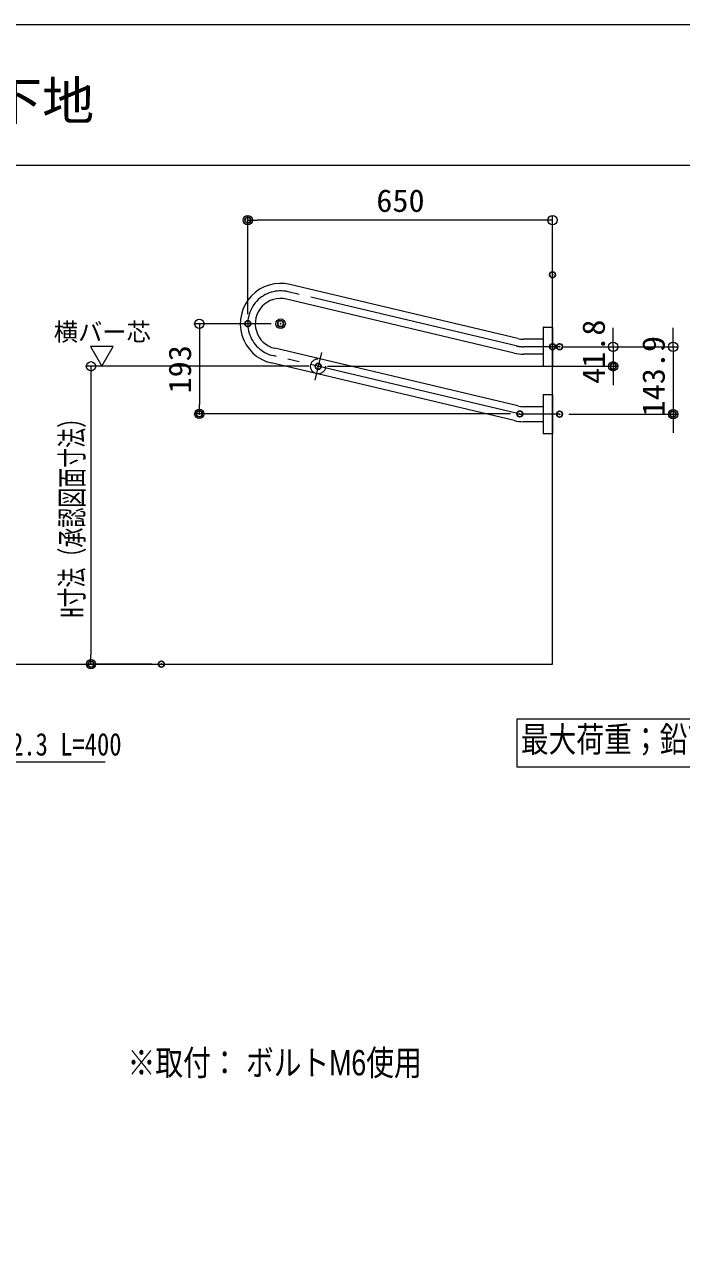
# Model space of a CAD drawing. Units: millimetres, scale not verified, with parts at other scales. Extents: x -800 to 804, y -556 to 552.
# Drawn here: x -85 to 195, y 24 to 552 of the extents above; entities that cross this region are included whole.
import ezdxf
from ezdxf.enums import TextEntityAlignment as Align

# ---------------------------------------------------------------- set-up
doc = ezdxf.new("R2010")
doc.units = ezdxf.units.MM
doc.header["$LTSCALE"] = 5
doc.header["$PDMODE"] = 32
doc.header["$PDSIZE"] = 2.5
for name, pattern in [('DASHED2', [3, 2, -1]), ('DASHED3', [4, 3, -1]), ('LONG_CHAIN', [21, 18, -1, 1, -1])]:
    doc.linetypes.add(name, pattern=pattern)
for name, color, linetype in [('0-0_08文字', 1, 'Continuous'), ('0-1_moji', 2, 'Continuous'), ('0-9_DEFPOINTS', 1, 'Continuous')]:
    doc.layers.add(name, color=color, linetype=linetype)
for name, color, linetype, lineweight in [('0-2_10ユーザー', 4, 'Continuous', 9), ('0-3_zumenwaku', 6, 'Continuous', 9), ('0-7_6文字', 1, 'Continuous', 9), ('0-8_0', 5, 'DASHED2', 9), ('0-C_CENTER', 5, 'LONG_CHAIN', 9), ('1-0_1', 7, 'Continuous', 9), ('1-1_5', 7, 'Continuous', 9)]:
    doc.layers.add(name, color=color, linetype=linetype, lineweight=lineweight)
doc.styles.add('ＭＳ ゴシック', font='')
doc.styles.add('ＭＳ Ｐゴシック', font='')
doc.styles.get('ＭＳ ゴシック').set_extended_font_data('MS Gothic')
doc.styles.get('ＭＳ Ｐゴシック').set_extended_font_data('MS PGothic')

# ---------------------------------------------------------------- blocks, each defined once
blk = doc.blocks.new('_ORIGIN')
at = {"layer": '0-8_0', "color": 1, "linetype": 'Continuous'}
blk.add_line((0, 0), (-5, 0), dxfattribs=at)
blk.add_circle((0, 0), 2.5, dxfattribs=at)
blk = doc.blocks.new('MLeader5')
at = {"layer": '0-7_6文字'}
blk.add_line((-238.008, 237.5), (-50.714, 237.5), dxfattribs=at)
at = {"layer": '0-7_6文字', "color": 2}
blk.add_line((-340.155, 113.872), (-337.629, 116.973), dxfattribs=at)
at = {"layer": '0-7_6文字'}
blk.add_lwpolyline([(-337.629, 116.973), (-239.448, 237.5), (-238.008, 237.5)], dxfattribs=at)
at = {"layer": '0-7_6文字', "color": 2}
blk.add_lwpolyline([(-337.112, 116.552), (-340.155, 113.872), (-338.145, 117.394)], dxfattribs=at)
at = {"layer": '0-7_6文字', "color": 2, "style": 'ＭＳ ゴシック'}
for s, height, width, p in [('横補強材（C型鋼）  170×50×2.3 L=400', 9.621, 0.8, (-237.648, 237.249)), ('\u3000※オプション品（取付；別途）', 9.604, 0.65, (-237.648, 220.183))]:
    blk.add_text(s, height=height, dxfattribs=dict(at, width=width)).set_placement(p, align=Align.BOTTOM_LEFT)

msp = doc.modelspace()

# ---------------------------------------------------------------- linework, layer by layer
at = {"layer": '0-2_10ユーザー'}
for points in [[(-52.157, 406.164), (-47.298, 414.58), (-57.016, 414.58)], [(125.028, 255.721), (312.905, 255.721), (312.905, 235.151), (125.028, 235.151)]]:
    msp.add_lwpolyline(points, close=True, dxfattribs=at)
msp.add_circle((24.132, 424.351), 2.022, dxfattribs=at)
at = {"layer": '0-2_10ユーザー', "linetype": 'DASHED3'}
msp.add_circle((40.132, 406.164), 3.2, dxfattribs=at)
at = {"layer": '0-3_zumenwaku'}
msp.add_line((516.119, 491.881), (-799.881, 491.881), dxfattribs=at)
msp.add_lwpolyline([(-799.881, -556.119), (800.119, -556.119), (800.119, 551.881), (-799.881, 551.881)], close=True, dxfattribs=at)
at = {"layer": '0-7_6文字'}
for p, q in [((10.132, 428.361), (10.132, 470.517)), ((140.132, 449.251), (140.132, 470.517)), ((136.132, 468.517), (14.132, 468.517)), ((20.132, 424.351), (-12.531, 424.351)), ((165.961, 418.525), (165.961, 422.525)), ((191.508, 418.525), (191.508, 422.525)), ((-10.531, 420.351), (-10.531, 389.846)), ((144.132, 414.525), (167.961, 414.525)), ((147.132, 414.525), (193.508, 414.525)), ((165.961, 414.525), (165.961, 406.164)), ((191.508, 414.525), (191.508, 385.751)), ((36.132, 406.164), (-58.742, 406.164)), ((-56.742, 402.164), (-56.742, 283.138)), ((44.132, 406.164), (167.961, 406.164)), ((165.961, 402.164), (165.961, 398.164)), ((122.143, 385.846), (-12.531, 385.846)), ((147.132, 385.751), (193.508, 385.751)), ((191.508, 381.751), (191.508, 377.751)), ((-30.746, 279.138), (-58.742, 279.138))]:
    msp.add_line(p, q, dxfattribs=at)
at = {"layer": '0-9_DEFPOINTS'}
for p in [(10.132, 468.517), (140.132, 445.251), (10.132, 424.361), (24.132, 424.351), (140.132, 414.525), (143.132, 414.525), (40.132, 406.164), (40.132, 406.164), (165.961, 406.164), (-10.531, 385.846), (126.143, 385.846), (143.132, 385.751), (191.508, 385.751), (-56.742, 279.138), (-26.746, 279.138)]:
    msp.add_point(p, dxfattribs=at)
at = {"layer": '0-C_CENTER', "color": 7}
for p, q in [((124.537, 414.904), (27.366, 437.972)), ((41.515, 412.003), (38.749, 400.325)), ((143.132, 414.525), (127.771, 414.525)), ((124.537, 386.129), (20.899, 410.729)), ((143.132, 385.751), (127.771, 385.751))]:
    msp.add_line(p, q, dxfattribs=at)
for centre, start, end in [((24.132, 424.351), 76.64522, 256.64921), ((127.771, 428.525), 256.64722, 270), ((127.771, 399.751), 256.64722, 270)]:
    msp.add_arc(centre, 14, start, end, dxfattribs=at)
at = {"layer": '1-0_1'}
for p, q in [((125.276, 418.017), (28.105, 441.086)), ((123.798, 411.79), (26.627, 434.859)), ((136.132, 422.659), (136.132, 414.525)), ((136.328, 422.859), (140.071, 422.924)), ((140.132, 422.865), (140.132, 406.185)), ((136.132, 417.725), (127.771, 417.725)), ((125.276, 389.243), (21.638, 413.843)), ((136.132, 414.525), (136.132, 406.391)), ((123.798, 383.016), (20.16, 407.616)), ((136.132, 411.325), (127.771, 411.325)), ((140.071, 406.126), (136.328, 406.192)), ((136.132, 393.884), (136.132, 385.751)), ((136.328, 394.084), (140.071, 394.15)), ((140.132, 394.091), (140.132, 377.411)), ((136.132, 388.951), (127.771, 388.951)), ((136.132, 385.751), (136.132, 377.617)), ((136.132, 382.551), (127.771, 382.551)), ((140.071, 377.352), (136.328, 377.417))]:
    msp.add_line(p, q, dxfattribs=at)
msp.add_lwpolyline([(-121.645, 279.138), (140.132, 279.138), (140.132, 451.52)], dxfattribs=at)
for centre, radius, start, end in [((24.132, 424.351), 17.2, 76.64522, 256.64884), ((24.132, 424.351), 10.8, 76.64463, 256.6498), ((136.332, 422.659), 0.2, 91, 180), ((140.072, 422.864), 0.06, 0, 91), ((127.771, 428.525), 10.8, 256.64522, 270), ((127.771, 428.525), 17.2, 256.64522, 270), ((136.332, 406.391), 0.2, 180, 269), ((140.072, 406.186), 0.06, 269, 0), ((136.332, 393.884), 0.2, 91, 180), ((140.072, 394.09), 0.06, 0, 91), ((127.771, 399.751), 10.8, 256.64722, 270), ((127.771, 399.751), 17.2, 256.64722, 270), ((136.332, 377.617), 0.2, 180, 269), ((140.072, 377.412), 0.06, 269, 0)]:
    msp.add_arc(centre, radius, start, end, dxfattribs=at)
at = {"layer": '1-1_5'}
msp.add_line((140.132, 279.138), (140.132, 449.754), dxfattribs=at)

# ---------------------------------------------------------------- block references
at = {"layer": '0-7_6文字', "xscale": 0.8, "yscale": 0.8}
for p, rotation in [((10.132, 468.517), 180), ((-10.531, 424.351), 90), ((165.961, 414.525), 270), ((191.508, 414.525), 270), ((-56.742, 406.164), 90), ((165.961, 406.164), 90), ((-10.531, 385.846), 270), ((191.508, 385.751), 90), ((-56.742, 279.138), 270)]:
    msp.add_blockref('_ORIGIN', p, dxfattribs=dict(at, rotation=rotation))
msp.add_blockref('_ORIGIN', (140.132, 468.517), dxfattribs=at)
at = {"layer": '0-7_6文字'}
msp.add_blockref('MLeader5', (0, 0), dxfattribs=at)

# ---------------------------------------------------------------- texts
at = {"layer": '0-0_08文字', "style": 'ＭＳ Ｐゴシック'}
for s, height, p in [('OV-L1用補強下地', 16.27, (-227.869, 506.433)), ('横バー芯', 7.588, (-72.604, 414.749))]:
    msp.add_text(s, height=height, dxfattribs=at).set_placement(p, align=Align.BOTTOM_LEFT)
at = {"layer": '0-1_moji', "style": 'ＭＳ Ｐゴシック', "width": 0.8}
for s, p in [('最大荷重；鉛直1200N・水平600N', (126.6, 238.344)), ('※取付： ボルトM6使用', (-41.162, 100.411))]:
    msp.add_text(s, height=10.85, dxfattribs=at).set_placement(p, align=Align.BOTTOM_LEFT)
at = {"layer": '0-7_6文字', "color": 2, "style": 'ＭＳ ゴシック', "width": 1.05}
msp.add_text('650', height=9.604, dxfattribs=at).set_placement((64.965, 469.167), align=Align.BOTTOM_LEFT)
at = {"layer": '0-7_6文字', "color": 2, "style": 'ＭＳ ゴシック'}
for s, width, p in [('41.8', 1.05, (165.311, 398.678)), ('143.9', 1.05, (190.858, 384.805)), ('193', 1.05, (-11.18, 394.598)), ('H寸法（承認図面寸法）', 0.65, (-57.192, 299.024))]:
    msp.add_text(s, height=9.604, rotation=90, dxfattribs=dict(at, width=width)).set_placement(p, align=Align.BOTTOM_LEFT)

doc.saveas('drawing.dxf')
